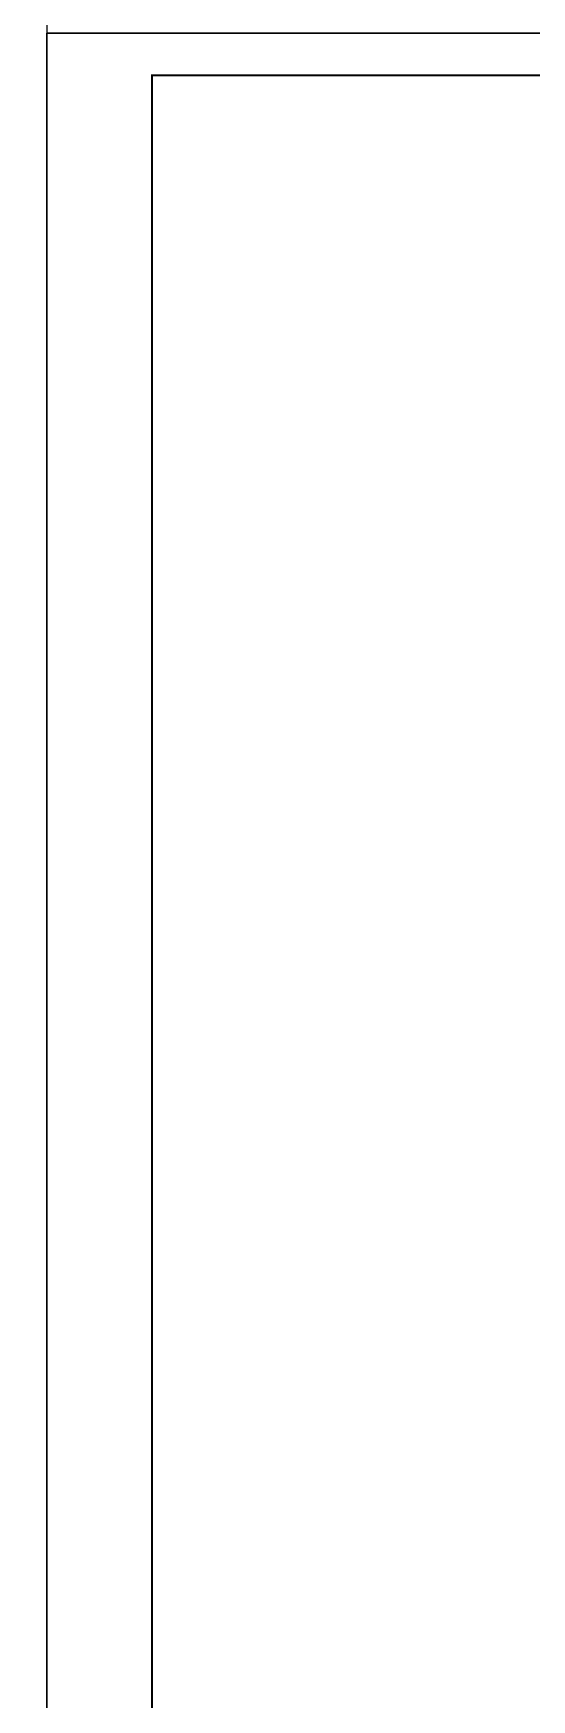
# Model space of a CAD drawing. Extents: x -292644 to 830497, y -12918 to 491457.
# Drawn here: x 92887 to 104728, y 6929 to 46500 of the extents above; entities that cross this region are included whole.
import ezdxf
from ezdxf.xclip import XClip

# ---------------------------------------------------------------- set-up
doc = ezdxf.new("R2010")
doc.units = 0
doc.header["$LTSCALE"] = 1000
doc.header["$MEASUREMENT"] = 0
doc.linetypes.add('X-104 8#10#平面_t3$0$109-34 轴网$0$L1$0$$AUDIT_BAD_LTYPE1', pattern=[0])
doc.layers.get('0').update_dxf_attribs({"linetype": 'CONTINUOUS'})
doc.layers.get('Defpoints').update_dxf_attribs({"linetype": 'CONTINUOUS'})
doc.layers.add('8#楼幕墙$0$04-不打印_辅助线', color=165, linetype='CONTINUOUS', plot=False)

# ---------------------------------------------------------------- blocks, each defined once
blk = doc.blocks.new('图框-A1')
for points, const_width in [([(5.684341886080801e-13, 0), (841.0000000000002, 0), (841.0000000000002, 594), (5.684341886080801e-13, 594)], 0.05), ([(765.9999999999966, 584), (25.00000000000045, 584), (25.00000000000045, 10), (766.0000000000002, 10)], 0.5)]:
    blk.add_lwpolyline(points, close=True, dxfattribs=dict(const_width=const_width))
at = {"const_width": 0.05}
blk.add_lwpolyline([(5.684341886080801e-13, 297), (2.000000000000568, 297)], dxfattribs=at)
blk = doc.blocks.new('104-10 轴网')
at = {"layer": 'Defpoints'}
blk.add_lwpolyline([(104379.5977508624, 45500.00000000001), (178479.5977508625, 45499.99999999999), (178479.5977508625, -11900.00000000001), (104379.5977508624, -11899.99999999996)], close=True, dxfattribs=at)
blk = doc.blocks.new('104-8910 结构')
at = {"layer": 'Defpoints'}
blk.add_lwpolyline([(-19000, -118200), (61000, -118200.0000000002), (60999.99999999996, 41799.99999999983), (-19000, 41799.99999999996)], close=True, dxfattribs=at)
blk = doc.blocks.new('8#楼幕墙')
at = {"layer": '8#楼幕墙$0$04-不打印_辅助线'}
blk.add_lwpolyline([(-18549.99999999977, -12899.99999999965), (65550.00000000023, -12899.99999999942), (65550.00000000023, 46500.00000000058), (-18549.99999999977, 46500.00000000041)], close=True, dxfattribs=at)
blk = doc.blocks.new('X-104 8#10#平面_t3')
at = {"linetype": 'X-104 8#10#平面_t3$0$109-34 轴网$0$L1$0$$AUDIT_BAD_LTYPE1'}
blk.add_lwpolyline([(177306.9507218329, 46500.00000000003), (177306.9507218329, -12899.99999999997), (93206.95072183292, -12899.99999999994), (93206.95072183292, 46500.00000000003)], close=True, dxfattribs=at)
ref = blk.add_blockref('8#楼幕墙', (111756.9507218327, -1.455191522836685e-10), dxfattribs=at)
XClip(ref).set_block_clipping_path([(-18549.999999999476, -12899.999999999882), (65550.0000000003, 284100.0000000003)])
at = {"xscale": 100, "yscale": 100, "zscale": 100}
for p in [(93206.95072183316, 46500.00000000009), (93206.95072183292, -12899.99999999994)]:
    blk.add_blockref('图框-A1', p, dxfattribs=at)
at = {"linetype": 'X-104 8#10#平面_t3$0$109-34 轴网$0$L1$0$$AUDIT_BAD_LTYPE1'}
ref = blk.add_blockref('104-10 轴网', (-8672.647029029395, 2.91038304567337e-11), dxfattribs=at)
XClip(ref).set_block_clipping_path([(104379.59775086239, -11899.999999999955), (178479.5977508624, 45500.000000000044)])
ref = blk.add_blockref('104-8910 结构', (153886.9507218331, -72700.0000000005), dxfattribs=dict(at, rotation=180))
XClip(ref).set_block_clipping_path([(-15919.999999999593, -118200.00000000006), (58180.00000000029, -60800.00000000007)])

msp = doc.modelspace()

# ---------------------------------------------------------------- block references
msp.add_blockref('X-104 8#10#平面_t3', (0, 0))

doc.saveas('drawing.dxf')
